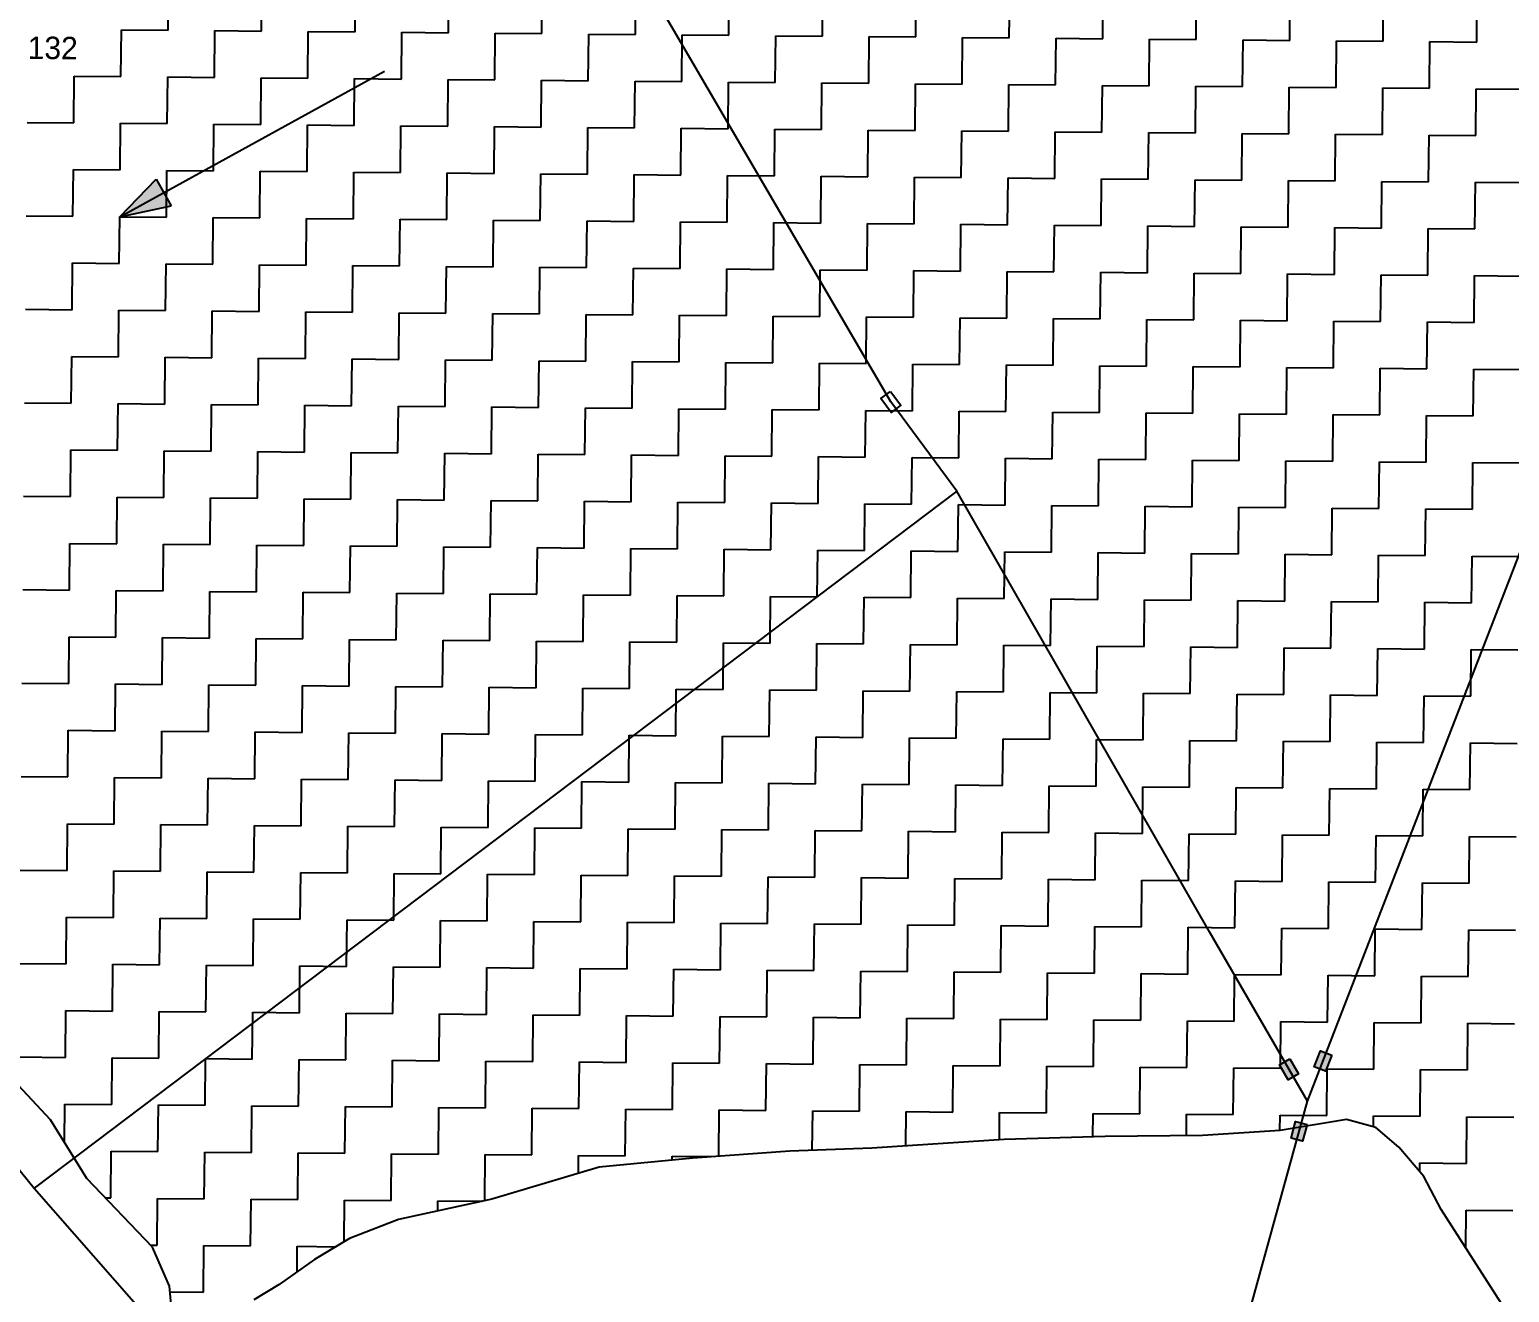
# Model space of a CAD drawing. Header units: metres. Extents: x 286188 to 288650, y 2015524 to 2018848.
# Drawn here: x 288031.2 to 288338.2, y 2017358.1 to 2017620.1 of the extents above; entities that cross this region are included whole.
import ezdxf
from ezdxf.enums import TextEntityAlignment as Align

# ---------------------------------------------------------------- set-up
doc = ezdxf.new("R2010")
doc.units = ezdxf.units.M
doc.header["$MEASUREMENT"] = 0
for name, color, linetype in [('POLY_HATCH', 12, 'Continuous'), ('POLY_PARCEL', 6, 'Continuous'), ('TEXT_PARCEL', 7, 'Continuous')]:
    doc.layers.add(name, color=color, linetype=linetype)
doc.styles.add('TEXT_MAP', font='', dxfattribs={"height": 1.8})
doc.styles.get('TEXT_MAP').set_extended_font_data('Kruti Dev 050')

msp = doc.modelspace()

# ---------------------------------------------------------------- hatches: boundary and pattern name
h = msp.add_hatch(color=256)
h.paths.add_polyline_path([(288059.05, 2017586.28), (288057.52, 2017589.07), (288049.93, 2017581.26)])
h.paths.add_polyline_path([(288049.93, 2017581.26), (288060.59, 2017583.49), (288059.05, 2017586.28)])
for points in [[(288292.33, 2017402.19), (288294.48, 2017403.44), (288292.68, 2017406.56), (288290.52, 2017405.31)], [(288297.75, 2017404.86), (288300.07, 2017403.97), (288301.37, 2017407.32), (288299.04, 2017408.22)], [(288292.93, 2017390.09), (288295.33, 2017389.43), (288296.28, 2017392.9), (288293.88, 2017393.56)]]:
    msp.add_hatch(color=256).paths.add_polyline_path(points)

# ---------------------------------------------------------------- linework, layer by layer
for points in [[(288049.93, 2017581.26), (288104.89, 2017611.49)], [(288049.93, 2017581.26), (288057.52, 2017589.07)], [(288057.52, 2017589.07), (288060.59, 2017583.49)], [(288049.93, 2017581.26), (288060.59, 2017583.49)]]:
    msp.add_lwpolyline(points)
for points in [[(288209.82, 2017545.02), (288211.96, 2017542.13), (288209.96, 2017540.65), (288207.82, 2017543.54)], [(288292.68, 2017406.56), (288294.48, 2017403.44), (288292.33, 2017402.19), (288290.52, 2017405.31)], [(288301.37, 2017407.32), (288300.07, 2017403.97), (288297.75, 2017404.86), (288299.04, 2017408.22)], [(288296.28, 2017392.9), (288295.33, 2017389.43), (288292.93, 2017390.09), (288293.88, 2017393.56)]]:
    msp.add_lwpolyline(points, close=True)
at = {"layer": 'POLY_HATCH', "linetype": 'Continuous'}
for p, q in [((288059.97, 2017619.96), (288060.06, 2017629.65)), ((288079.36, 2017619.78), (288079.45, 2017629.48)), ((288098.75, 2017619.61), (288098.84, 2017629.3)), ((288118.14, 2017619.43), (288118.23, 2017629.13)), ((288137.53, 2017619.26), (288137.62, 2017628.95)), ((288156.92, 2017619.08), (288157.01, 2017628.77)), ((288176.31, 2017618.91), (288176.4, 2017628.6)), ((288195.7, 2017618.73), (288195.79, 2017628.42)), ((288215.09, 2017618.55), (288215.18, 2017628.25)), ((288234.48, 2017618.38), (288234.57, 2017628.07)), ((288253.87, 2017618.2), (288253.96, 2017627.9)), ((288273.26, 2017618.03), (288273.35, 2017627.72)), ((288292.65, 2017617.85), (288292.74, 2017627.55)), ((288312.04, 2017617.68), (288312.13, 2017627.37)), ((288331.43, 2017617.5), (288331.52, 2017627.2)), ((288050.19, 2017610.35), (288050.28, 2017620.04)), ((288050.28, 2017620.04), (288059.97, 2017619.96)), ((288069.58, 2017610.17), (288069.67, 2017619.87)), ((288069.67, 2017619.87), (288079.36, 2017619.78)), ((288088.97, 2017610), (288089.06, 2017619.69)), ((288089.06, 2017619.69), (288098.75, 2017619.61)), ((288108.36, 2017609.82), (288108.45, 2017619.52)), ((288108.45, 2017619.52), (288118.14, 2017619.43)), ((288127.75, 2017609.65), (288127.84, 2017619.34)), ((288127.84, 2017619.34), (288137.53, 2017619.26)), ((288147.14, 2017609.47), (288147.23, 2017619.17)), ((288147.23, 2017619.17), (288156.92, 2017619.08)), ((288166.53, 2017609.3), (288166.62, 2017618.99)), ((288166.62, 2017618.99), (288176.31, 2017618.91)), ((288185.92, 2017609.12), (288186.01, 2017618.82)), ((288186.01, 2017618.82), (288195.7, 2017618.73)), ((288205.31, 2017608.95), (288205.4, 2017618.64)), ((288205.4, 2017618.64), (288215.09, 2017618.55)), ((288224.7, 2017608.77), (288224.79, 2017618.47)), ((288224.79, 2017618.47), (288234.48, 2017618.38)), ((288244.09, 2017608.6), (288244.18, 2017618.29)), ((288244.18, 2017618.29), (288253.87, 2017618.2)), ((288263.48, 2017608.42), (288263.57, 2017618.12)), ((288263.57, 2017618.12), (288273.26, 2017618.03)), ((288282.87, 2017608.25), (288282.96, 2017617.94)), ((288282.96, 2017617.94), (288292.65, 2017617.85)), ((288302.26, 2017608.07), (288302.35, 2017617.77)), ((288302.35, 2017617.77), (288312.04, 2017617.68)), ((288321.65, 2017607.9), (288321.74, 2017617.59)), ((288321.74, 2017617.59), (288331.43, 2017617.5)), ((288040.41, 2017600.74), (288040.5, 2017610.44)), ((288040.5, 2017610.44), (288050.19, 2017610.35)), ((288059.8, 2017600.57), (288059.89, 2017610.26)), ((288059.89, 2017610.26), (288069.58, 2017610.17)), ((288079.19, 2017600.39), (288079.28, 2017610.09)), ((288079.28, 2017610.09), (288088.97, 2017610)), ((288098.58, 2017600.22), (288098.67, 2017609.91)), ((288098.67, 2017609.91), (288108.36, 2017609.82)), ((288117.97, 2017600.04), (288118.06, 2017609.74)), ((288118.06, 2017609.74), (288127.75, 2017609.65)), ((288137.36, 2017599.87), (288137.45, 2017609.56)), ((288137.45, 2017609.56), (288147.14, 2017609.47)), ((288156.75, 2017599.69), (288156.84, 2017609.39)), ((288156.84, 2017609.39), (288166.53, 2017609.3)), ((288176.14, 2017599.52), (288176.23, 2017609.21)), ((288176.23, 2017609.21), (288185.92, 2017609.12)), ((288195.53, 2017599.34), (288195.61, 2017609.04)), ((288195.61, 2017609.04), (288205.31, 2017608.95)), ((288214.92, 2017599.17), (288215, 2017608.86)), ((288215, 2017608.86), (288224.7, 2017608.77)), ((288234.31, 2017598.99), (288234.39, 2017608.68)), ((288234.39, 2017608.68), (288244.09, 2017608.6)), ((288253.7, 2017598.81), (288253.78, 2017608.51)), ((288253.78, 2017608.51), (288263.48, 2017608.42)), ((288273.09, 2017598.64), (288273.17, 2017608.33)), ((288273.17, 2017608.33), (288282.87, 2017608.25)), ((288292.48, 2017598.46), (288292.56, 2017608.16)), ((288292.56, 2017608.16), (288302.26, 2017608.07)), ((288311.87, 2017598.29), (288311.95, 2017607.98)), ((288311.95, 2017607.98), (288321.65, 2017607.9)), ((288331.25, 2017598.11), (288331.34, 2017607.81)), ((288331.34, 2017607.81), (288341.04, 2017607.72)), ((288030.71, 2017600.83), (288040.41, 2017600.74)), ((288050.02, 2017590.96), (288050.1, 2017600.65)), ((288050.1, 2017600.65), (288059.8, 2017600.57)), ((288069.41, 2017590.78), (288069.49, 2017600.48)), ((288069.49, 2017600.48), (288079.19, 2017600.39)), ((288088.8, 2017590.61), (288088.88, 2017600.3)), ((288088.88, 2017600.3), (288098.58, 2017600.22)), ((288108.19, 2017590.43), (288108.27, 2017600.13)), ((288108.27, 2017600.13), (288117.97, 2017600.04)), ((288127.58, 2017590.26), (288127.66, 2017599.95)), ((288127.66, 2017599.95), (288137.36, 2017599.87)), ((288146.97, 2017590.08), (288147.05, 2017599.78)), ((288147.05, 2017599.78), (288156.75, 2017599.69)), ((288166.36, 2017589.91), (288166.44, 2017599.6)), ((288166.44, 2017599.6), (288176.14, 2017599.52)), ((288185.74, 2017589.73), (288185.83, 2017599.43)), ((288185.83, 2017599.43), (288195.53, 2017599.34)), ((288205.13, 2017589.56), (288205.22, 2017599.25)), ((288205.22, 2017599.25), (288214.92, 2017599.17)), ((288224.52, 2017589.38), (288224.61, 2017599.08)), ((288224.61, 2017599.08), (288234.31, 2017598.99)), ((288243.91, 2017589.21), (288244, 2017598.9)), ((288244, 2017598.9), (288253.7, 2017598.81)), ((288263.3, 2017589.03), (288263.39, 2017598.73)), ((288263.39, 2017598.73), (288273.09, 2017598.64)), ((288282.69, 2017588.86), (288282.78, 2017598.55)), ((288282.78, 2017598.55), (288292.48, 2017598.46)), ((288302.08, 2017588.68), (288302.17, 2017598.38)), ((288302.17, 2017598.38), (288311.87, 2017598.29)), ((288321.47, 2017588.51), (288321.56, 2017598.2)), ((288321.56, 2017598.2), (288331.25, 2017598.11)), ((288040.23, 2017581.35), (288040.32, 2017591.05)), ((288040.32, 2017591.05), (288050.02, 2017590.96)), ((288059.62, 2017581.18), (288059.71, 2017590.87)), ((288059.71, 2017590.87), (288069.41, 2017590.78)), ((288079.01, 2017581), (288079.1, 2017590.7)), ((288079.1, 2017590.7), (288088.8, 2017590.61)), ((288098.4, 2017580.83), (288098.49, 2017590.52)), ((288098.49, 2017590.52), (288108.19, 2017590.43)), ((288117.79, 2017580.65), (288117.88, 2017590.35)), ((288117.88, 2017590.35), (288127.58, 2017590.26)), ((288137.18, 2017580.48), (288137.27, 2017590.17)), ((288137.27, 2017590.17), (288146.97, 2017590.08)), ((288156.57, 2017580.3), (288156.66, 2017590)), ((288156.66, 2017590), (288166.36, 2017589.91)), ((288175.96, 2017580.13), (288176.05, 2017589.82)), ((288176.05, 2017589.82), (288185.74, 2017589.73)), ((288195.35, 2017579.95), (288195.44, 2017589.65)), ((288195.44, 2017589.65), (288205.13, 2017589.56)), ((288214.74, 2017579.78), (288214.83, 2017589.47)), ((288214.83, 2017589.47), (288224.52, 2017589.38)), ((288234.13, 2017579.6), (288234.22, 2017589.3)), ((288234.22, 2017589.3), (288243.91, 2017589.21)), ((288253.52, 2017579.43), (288253.61, 2017589.12)), ((288253.61, 2017589.12), (288263.3, 2017589.03)), ((288272.91, 2017579.25), (288273, 2017588.94)), ((288273, 2017588.94), (288282.69, 2017588.86)), ((288292.3, 2017579.07), (288292.39, 2017588.77)), ((288292.39, 2017588.77), (288302.08, 2017588.68)), ((288311.69, 2017578.9), (288311.78, 2017588.59)), ((288311.78, 2017588.59), (288321.47, 2017588.51)), ((288331.08, 2017578.72), (288331.17, 2017588.42)), ((288331.17, 2017588.42), (288340.86, 2017588.33)), ((288030.54, 2017581.44), (288040.23, 2017581.35)), ((288049.84, 2017571.57), (288049.93, 2017581.26)), ((288049.93, 2017581.26), (288059.62, 2017581.18)), ((288069.23, 2017571.39), (288069.32, 2017581.09)), ((288069.32, 2017581.09), (288079.01, 2017581)), ((288088.62, 2017571.22), (288088.71, 2017580.91)), ((288088.71, 2017580.91), (288098.4, 2017580.83)), ((288108.01, 2017571.04), (288108.1, 2017580.74)), ((288108.1, 2017580.74), (288117.79, 2017580.65)), ((288127.4, 2017570.87), (288127.49, 2017580.56)), ((288127.49, 2017580.56), (288137.18, 2017580.48)), ((288146.79, 2017570.69), (288146.88, 2017580.39)), ((288146.88, 2017580.39), (288156.57, 2017580.3)), ((288166.18, 2017570.52), (288166.27, 2017580.21)), ((288166.27, 2017580.21), (288175.96, 2017580.13)), ((288185.57, 2017570.34), (288185.66, 2017580.04)), ((288185.66, 2017580.04), (288195.35, 2017579.95)), ((288204.96, 2017570.17), (288205.05, 2017579.86)), ((288205.05, 2017579.86), (288214.74, 2017579.78)), ((288224.35, 2017569.99), (288224.44, 2017579.69)), ((288224.44, 2017579.69), (288234.13, 2017579.6)), ((288243.74, 2017569.82), (288243.83, 2017579.51)), ((288243.83, 2017579.51), (288253.52, 2017579.43)), ((288263.13, 2017569.64), (288263.22, 2017579.34)), ((288263.22, 2017579.34), (288272.91, 2017579.25)), ((288282.52, 2017569.47), (288282.61, 2017579.16)), ((288282.61, 2017579.16), (288292.3, 2017579.07)), ((288301.91, 2017569.29), (288302, 2017578.99)), ((288302, 2017578.99), (288311.69, 2017578.9)), ((288321.3, 2017569.12), (288321.38, 2017578.81)), ((288321.38, 2017578.81), (288331.08, 2017578.72)), ((288040.06, 2017561.96), (288040.15, 2017571.66)), ((288040.15, 2017571.66), (288049.84, 2017571.57)), ((288059.45, 2017561.79), (288059.54, 2017571.48)), ((288059.54, 2017571.48), (288069.23, 2017571.39)), ((288078.84, 2017561.61), (288078.93, 2017571.31)), ((288078.93, 2017571.31), (288088.62, 2017571.22)), ((288098.23, 2017561.44), (288098.32, 2017571.13)), ((288098.32, 2017571.13), (288108.01, 2017571.04)), ((288117.62, 2017561.26), (288117.71, 2017570.96)), ((288117.71, 2017570.96), (288127.4, 2017570.87)), ((288137.01, 2017561.09), (288137.1, 2017570.78)), ((288137.1, 2017570.78), (288146.79, 2017570.69)), ((288156.4, 2017560.91), (288156.49, 2017570.61)), ((288156.49, 2017570.61), (288166.18, 2017570.52)), ((288175.79, 2017560.74), (288175.87, 2017570.43)), ((288175.87, 2017570.43), (288185.57, 2017570.34)), ((288195.18, 2017560.56), (288195.26, 2017570.26)), ((288195.26, 2017570.26), (288204.96, 2017570.17)), ((288214.57, 2017560.39), (288214.65, 2017570.08)), ((288214.65, 2017570.08), (288224.35, 2017569.99)), ((288233.96, 2017560.21), (288234.04, 2017569.91)), ((288234.04, 2017569.91), (288243.74, 2017569.82)), ((288253.35, 2017560.04), (288253.43, 2017569.73)), ((288253.43, 2017569.73), (288263.13, 2017569.64)), ((288272.74, 2017559.86), (288272.82, 2017569.56)), ((288272.82, 2017569.56), (288282.52, 2017569.47)), ((288292.13, 2017559.69), (288292.21, 2017569.38)), ((288292.21, 2017569.38), (288301.91, 2017569.29)), ((288311.51, 2017559.51), (288311.6, 2017569.2)), ((288311.6, 2017569.2), (288321.3, 2017569.12)), ((288330.9, 2017559.33), (288330.99, 2017569.03)), ((288330.99, 2017569.03), (288340.69, 2017568.94)), ((288030.36, 2017562.05), (288040.06, 2017561.96)), ((288049.67, 2017552.18), (288049.75, 2017561.87)), ((288049.75, 2017561.87), (288059.45, 2017561.79)), ((288069.06, 2017552), (288069.14, 2017561.7)), ((288069.14, 2017561.7), (288078.84, 2017561.61)), ((288088.45, 2017551.83), (288088.53, 2017561.52)), ((288088.53, 2017561.52), (288098.23, 2017561.44)), ((288107.84, 2017551.65), (288107.92, 2017561.35)), ((288107.92, 2017561.35), (288117.62, 2017561.26)), ((288127.23, 2017551.48), (288127.31, 2017561.17)), ((288127.31, 2017561.17), (288137.01, 2017561.09)), ((288146.62, 2017551.3), (288146.7, 2017561)), ((288146.7, 2017561), (288156.4, 2017560.91)), ((288166, 2017551.13), (288166.09, 2017560.82)), ((288166.09, 2017560.82), (288175.79, 2017560.74)), ((288185.39, 2017550.95), (288185.48, 2017560.65)), ((288185.48, 2017560.65), (288195.18, 2017560.56)), ((288204.78, 2017550.78), (288204.87, 2017560.47)), ((288204.87, 2017560.47), (288214.57, 2017560.39)), ((288224.17, 2017550.6), (288224.26, 2017560.3)), ((288224.26, 2017560.3), (288233.96, 2017560.21)), ((288243.56, 2017550.43), (288243.65, 2017560.12)), ((288243.65, 2017560.12), (288253.35, 2017560.04)), ((288262.95, 2017550.25), (288263.04, 2017559.95)), ((288263.04, 2017559.95), (288272.74, 2017559.86)), ((288282.34, 2017550.08), (288282.43, 2017559.77)), ((288282.43, 2017559.77), (288292.13, 2017559.69)), ((288301.73, 2017549.9), (288301.82, 2017559.6)), ((288301.82, 2017559.6), (288311.51, 2017559.51)), ((288321.12, 2017549.73), (288321.21, 2017559.42)), ((288321.21, 2017559.42), (288330.9, 2017559.33)), ((288039.88, 2017542.57), (288039.97, 2017552.27)), ((288039.97, 2017552.27), (288049.67, 2017552.18)), ((288059.27, 2017542.4), (288059.36, 2017552.09)), ((288059.36, 2017552.09), (288069.06, 2017552)), ((288078.66, 2017542.22), (288078.75, 2017551.92)), ((288078.75, 2017551.92), (288088.45, 2017551.83)), ((288098.05, 2017542.05), (288098.14, 2017551.74)), ((288098.14, 2017551.74), (288107.84, 2017551.65)), ((288117.44, 2017541.87), (288117.53, 2017551.57)), ((288117.53, 2017551.57), (288127.23, 2017551.48)), ((288136.83, 2017541.7), (288136.92, 2017551.39)), ((288136.92, 2017551.39), (288146.62, 2017551.3)), ((288156.22, 2017541.52), (288156.31, 2017551.22)), ((288156.31, 2017551.22), (288166, 2017551.13)), ((288175.61, 2017541.35), (288175.7, 2017551.04)), ((288175.7, 2017551.04), (288185.39, 2017550.95)), ((288195, 2017541.17), (288195.09, 2017550.87)), ((288195.09, 2017550.87), (288204.78, 2017550.78)), ((288214.39, 2017541), (288214.48, 2017550.69)), ((288214.48, 2017550.69), (288224.17, 2017550.6)), ((288233.78, 2017540.82), (288233.87, 2017550.52)), ((288233.87, 2017550.52), (288243.56, 2017550.43)), ((288253.17, 2017540.65), (288253.26, 2017550.34)), ((288253.26, 2017550.34), (288262.95, 2017550.25)), ((288272.56, 2017540.47), (288272.65, 2017550.17)), ((288272.65, 2017550.17), (288282.34, 2017550.08)), ((288291.95, 2017540.3), (288292.04, 2017549.99)), ((288292.04, 2017549.99), (288301.73, 2017549.9)), ((288311.34, 2017540.12), (288311.43, 2017549.82)), ((288311.43, 2017549.82), (288321.12, 2017549.73)), ((288330.73, 2017539.95), (288330.82, 2017549.64)), ((288330.82, 2017549.64), (288340.51, 2017549.55)), ((288030.19, 2017542.66), (288039.88, 2017542.57)), ((288049.49, 2017532.79), (288049.58, 2017542.48)), ((288049.58, 2017542.48), (288059.27, 2017542.4)), ((288068.88, 2017532.61), (288068.97, 2017542.31)), ((288068.97, 2017542.31), (288078.66, 2017542.22)), ((288088.27, 2017532.44), (288088.36, 2017542.13)), ((288088.36, 2017542.13), (288098.05, 2017542.05)), ((288107.66, 2017532.26), (288107.75, 2017541.96)), ((288107.75, 2017541.96), (288117.44, 2017541.87)), ((288127.05, 2017532.09), (288127.14, 2017541.78)), ((288127.14, 2017541.78), (288136.83, 2017541.7)), ((288146.44, 2017531.91), (288146.53, 2017541.61)), ((288146.53, 2017541.61), (288156.22, 2017541.52)), ((288165.83, 2017531.74), (288165.92, 2017541.43)), ((288165.92, 2017541.43), (288175.61, 2017541.35)), ((288185.22, 2017531.56), (288185.31, 2017541.26)), ((288185.31, 2017541.26), (288195, 2017541.17)), ((288204.61, 2017531.39), (288204.7, 2017541.08)), ((288204.7, 2017541.08), (288214.39, 2017541)), ((288224, 2017531.21), (288224.09, 2017540.91)), ((288224.09, 2017540.91), (288233.78, 2017540.82)), ((288243.39, 2017531.04), (288243.48, 2017540.73)), ((288243.48, 2017540.73), (288253.17, 2017540.65)), ((288262.78, 2017530.86), (288262.87, 2017540.56)), ((288262.87, 2017540.56), (288272.56, 2017540.47)), ((288282.17, 2017530.69), (288282.26, 2017540.38)), ((288282.26, 2017540.38), (288291.95, 2017540.3)), ((288301.56, 2017530.51), (288301.64, 2017540.21)), ((288301.64, 2017540.21), (288311.34, 2017540.12)), ((288320.95, 2017530.34), (288321.03, 2017540.03)), ((288321.03, 2017540.03), (288330.73, 2017539.95)), ((288039.71, 2017523.18), (288039.8, 2017532.88)), ((288039.8, 2017532.88), (288049.49, 2017532.79)), ((288059.1, 2017523.01), (288059.19, 2017532.7)), ((288059.19, 2017532.7), (288068.88, 2017532.61)), ((288078.49, 2017522.83), (288078.58, 2017532.53)), ((288078.58, 2017532.53), (288088.27, 2017532.44)), ((288097.88, 2017522.66), (288097.97, 2017532.35)), ((288097.97, 2017532.35), (288107.66, 2017532.26)), ((288117.27, 2017522.48), (288117.36, 2017532.18)), ((288117.36, 2017532.18), (288127.05, 2017532.09)), ((288136.66, 2017522.31), (288136.75, 2017532)), ((288136.75, 2017532), (288146.44, 2017531.91)), ((288156.05, 2017522.13), (288156.13, 2017531.83)), ((288156.13, 2017531.83), (288165.83, 2017531.74)), ((288175.44, 2017521.96), (288175.52, 2017531.65)), ((288175.52, 2017531.65), (288185.22, 2017531.56)), ((288194.83, 2017521.78), (288194.91, 2017531.48)), ((288194.91, 2017531.48), (288204.61, 2017531.39)), ((288214.22, 2017521.61), (288214.3, 2017531.3)), ((288214.3, 2017531.3), (288224, 2017531.21)), ((288233.61, 2017521.43), (288233.69, 2017531.13)), ((288233.69, 2017531.13), (288243.39, 2017531.04)), ((288253, 2017521.26), (288253.08, 2017530.95)), ((288253.08, 2017530.95), (288262.78, 2017530.86)), ((288272.39, 2017521.08), (288272.47, 2017530.78)), ((288272.47, 2017530.78), (288282.17, 2017530.69)), ((288291.77, 2017520.91), (288291.86, 2017530.6)), ((288291.86, 2017530.6), (288301.56, 2017530.51)), ((288311.16, 2017520.73), (288311.25, 2017530.43)), ((288311.25, 2017530.43), (288320.95, 2017530.34)), ((288330.55, 2017520.56), (288330.64, 2017530.25)), ((288330.64, 2017530.25), (288340.34, 2017530.16)), ((288030.01, 2017523.27), (288039.71, 2017523.18)), ((288049.32, 2017513.4), (288049.4, 2017523.1)), ((288049.4, 2017523.1), (288059.1, 2017523.01)), ((288068.71, 2017513.23), (288068.79, 2017522.92)), ((288068.79, 2017522.92), (288078.49, 2017522.83)), ((288088.1, 2017513.05), (288088.18, 2017522.74)), ((288088.18, 2017522.74), (288097.88, 2017522.66)), ((288107.49, 2017512.87), (288107.57, 2017522.57)), ((288107.57, 2017522.57), (288117.27, 2017522.48)), ((288126.88, 2017512.7), (288126.96, 2017522.39)), ((288126.96, 2017522.39), (288136.66, 2017522.31)), ((288146.26, 2017512.52), (288146.35, 2017522.22)), ((288146.35, 2017522.22), (288156.05, 2017522.13)), ((288165.65, 2017512.35), (288165.74, 2017522.04)), ((288165.74, 2017522.04), (288175.44, 2017521.96)), ((288185.04, 2017512.17), (288185.13, 2017521.87)), ((288185.13, 2017521.87), (288194.83, 2017521.78)), ((288204.43, 2017512), (288204.52, 2017521.69)), ((288204.52, 2017521.69), (288214.22, 2017521.61)), ((288223.82, 2017511.82), (288223.91, 2017521.52)), ((288223.91, 2017521.52), (288233.61, 2017521.43)), ((288243.21, 2017511.65), (288243.3, 2017521.34)), ((288243.3, 2017521.34), (288253, 2017521.26)), ((288262.6, 2017511.47), (288262.69, 2017521.17)), ((288262.69, 2017521.17), (288272.39, 2017521.08)), ((288281.99, 2017511.3), (288282.08, 2017520.99)), ((288282.08, 2017520.99), (288291.77, 2017520.91)), ((288301.38, 2017511.12), (288301.47, 2017520.82)), ((288301.47, 2017520.82), (288311.16, 2017520.73)), ((288320.77, 2017510.95), (288320.86, 2017520.64)), ((288320.86, 2017520.64), (288330.55, 2017520.56)), ((288039.53, 2017503.79), (288039.62, 2017513.49)), ((288039.62, 2017513.49), (288049.32, 2017513.4)), ((288058.92, 2017503.62), (288059.01, 2017513.31)), ((288059.01, 2017513.31), (288068.71, 2017513.23)), ((288078.31, 2017503.44), (288078.4, 2017513.14)), ((288078.4, 2017513.14), (288088.1, 2017513.05)), ((288097.7, 2017503.27), (288097.79, 2017512.96)), ((288097.79, 2017512.96), (288107.49, 2017512.87)), ((288117.09, 2017503.09), (288117.18, 2017512.79)), ((288117.18, 2017512.79), (288126.88, 2017512.7)), ((288136.48, 2017502.92), (288136.57, 2017512.61)), ((288136.57, 2017512.61), (288146.26, 2017512.52)), ((288155.87, 2017502.74), (288155.96, 2017512.44)), ((288155.96, 2017512.44), (288165.65, 2017512.35)), ((288175.26, 2017502.57), (288175.35, 2017512.26)), ((288175.35, 2017512.26), (288185.04, 2017512.17)), ((288194.65, 2017502.39), (288194.74, 2017512.09)), ((288194.74, 2017512.09), (288204.43, 2017512)), ((288214.04, 2017502.22), (288214.13, 2017511.91)), ((288214.13, 2017511.91), (288223.82, 2017511.82)), ((288233.43, 2017502.04), (288233.52, 2017511.74)), ((288233.52, 2017511.74), (288243.21, 2017511.65)), ((288252.82, 2017501.87), (288252.91, 2017511.56)), ((288252.91, 2017511.56), (288262.6, 2017511.47)), ((288272.21, 2017501.69), (288272.3, 2017511.39)), ((288272.3, 2017511.39), (288281.99, 2017511.3)), ((288291.6, 2017501.52), (288291.69, 2017511.21)), ((288291.69, 2017511.21), (288301.38, 2017511.12)), ((288310.99, 2017501.34), (288311.08, 2017511.04)), ((288311.08, 2017511.04), (288320.77, 2017510.95)), ((288330.38, 2017501.17), (288330.47, 2017510.86)), ((288330.47, 2017510.86), (288340.16, 2017510.77)), ((288029.84, 2017503.88), (288039.53, 2017503.79)), ((288049.14, 2017494.01), (288049.23, 2017503.71)), ((288049.23, 2017503.71), (288058.92, 2017503.62)), ((288068.53, 2017493.84), (288068.62, 2017503.53)), ((288068.62, 2017503.53), (288078.31, 2017503.44)), ((288087.92, 2017493.66), (288088.01, 2017503.36)), ((288088.01, 2017503.36), (288097.7, 2017503.27)), ((288107.31, 2017493.49), (288107.4, 2017503.18)), ((288107.4, 2017503.18), (288117.09, 2017503.09)), ((288126.7, 2017493.31), (288126.79, 2017503)), ((288126.79, 2017503), (288136.48, 2017502.92)), ((288146.09, 2017493.13), (288146.18, 2017502.83)), ((288146.18, 2017502.83), (288155.87, 2017502.74)), ((288165.48, 2017492.96), (288165.57, 2017502.65)), ((288165.57, 2017502.65), (288175.26, 2017502.57)), ((288184.87, 2017492.78), (288184.96, 2017502.48)), ((288184.96, 2017502.48), (288194.65, 2017502.39)), ((288204.26, 2017492.61), (288204.35, 2017502.3)), ((288204.35, 2017502.3), (288214.04, 2017502.22)), ((288223.65, 2017492.43), (288223.74, 2017502.13)), ((288223.74, 2017502.13), (288233.43, 2017502.04)), ((288243.04, 2017492.26), (288243.13, 2017501.95)), ((288243.13, 2017501.95), (288252.82, 2017501.87)), ((288262.43, 2017492.08), (288262.52, 2017501.78)), ((288262.52, 2017501.78), (288272.21, 2017501.69)), ((288281.82, 2017491.91), (288281.9, 2017501.6)), ((288281.9, 2017501.6), (288291.6, 2017501.52)), ((288301.21, 2017491.73), (288301.29, 2017501.43)), ((288301.29, 2017501.43), (288310.99, 2017501.34)), ((288320.6, 2017491.56), (288320.68, 2017501.25)), ((288320.68, 2017501.25), (288330.38, 2017501.17)), ((288039.36, 2017484.4), (288039.45, 2017494.1)), ((288039.45, 2017494.1), (288049.14, 2017494.01)), ((288058.75, 2017484.23), (288058.84, 2017493.92)), ((288058.84, 2017493.92), (288068.53, 2017493.84)), ((288078.14, 2017484.05), (288078.23, 2017493.75)), ((288078.23, 2017493.75), (288087.92, 2017493.66)), ((288097.53, 2017483.88), (288097.62, 2017493.57)), ((288097.62, 2017493.57), (288107.31, 2017493.49)), ((288116.92, 2017483.7), (288117.01, 2017493.4)), ((288117.01, 2017493.4), (288126.7, 2017493.31)), ((288136.31, 2017483.53), (288136.39, 2017493.22)), ((288136.39, 2017493.22), (288146.09, 2017493.13)), ((288155.7, 2017483.35), (288155.78, 2017493.05)), ((288155.78, 2017493.05), (288165.48, 2017492.96)), ((288175.09, 2017483.18), (288175.17, 2017492.87)), ((288175.17, 2017492.87), (288184.87, 2017492.78)), ((288194.48, 2017483), (288194.56, 2017492.7)), ((288194.56, 2017492.7), (288204.26, 2017492.61)), ((288213.87, 2017482.83), (288213.95, 2017492.52)), ((288213.95, 2017492.52), (288223.65, 2017492.43)), ((288233.26, 2017482.65), (288233.34, 2017492.35)), ((288233.34, 2017492.35), (288243.04, 2017492.26)), ((288252.65, 2017482.48), (288252.73, 2017492.17)), ((288252.73, 2017492.17), (288262.43, 2017492.08)), ((288272.03, 2017482.3), (288272.12, 2017492)), ((288272.12, 2017492), (288281.82, 2017491.91)), ((288291.42, 2017482.13), (288291.51, 2017491.82)), ((288291.51, 2017491.82), (288301.21, 2017491.73)), ((288310.81, 2017481.95), (288310.9, 2017491.65)), ((288310.9, 2017491.65), (288320.6, 2017491.56)), ((288330.2, 2017481.78), (288330.29, 2017491.47)), ((288330.29, 2017491.47), (288339.99, 2017491.38)), ((288029.66, 2017484.49), (288039.36, 2017484.4)), ((288048.97, 2017474.62), (288049.05, 2017484.32)), ((288049.05, 2017484.32), (288058.75, 2017484.23)), ((288068.36, 2017474.45), (288068.44, 2017484.14)), ((288068.44, 2017484.14), (288078.14, 2017484.05)), ((288087.75, 2017474.27), (288087.83, 2017483.97)), ((288087.83, 2017483.97), (288097.53, 2017483.88)), ((288107.14, 2017474.1), (288107.22, 2017483.79)), ((288107.22, 2017483.79), (288116.92, 2017483.7)), ((288126.52, 2017473.92), (288126.61, 2017483.62)), ((288126.61, 2017483.62), (288136.31, 2017483.53)), ((288145.91, 2017473.75), (288146, 2017483.44)), ((288146, 2017483.44), (288155.7, 2017483.35)), ((288165.3, 2017473.57), (288165.39, 2017483.26)), ((288165.39, 2017483.26), (288175.09, 2017483.18)), ((288184.69, 2017473.39), (288184.78, 2017483.09)), ((288184.78, 2017483.09), (288194.48, 2017483)), ((288204.08, 2017473.22), (288204.17, 2017482.91)), ((288204.17, 2017482.91), (288213.87, 2017482.83)), ((288223.47, 2017473.04), (288223.56, 2017482.74)), ((288223.56, 2017482.74), (288233.26, 2017482.65)), ((288242.86, 2017472.87), (288242.95, 2017482.56)), ((288242.95, 2017482.56), (288252.65, 2017482.48)), ((288262.25, 2017472.69), (288262.34, 2017482.39)), ((288262.34, 2017482.39), (288272.03, 2017482.3)), ((288281.64, 2017472.52), (288281.73, 2017482.21)), ((288281.73, 2017482.21), (288291.42, 2017482.13)), ((288301.03, 2017472.34), (288301.12, 2017482.04)), ((288301.12, 2017482.04), (288310.81, 2017481.95)), ((288320.42, 2017472.17), (288320.51, 2017481.86)), ((288320.51, 2017481.86), (288330.2, 2017481.78)), ((288039.18, 2017465.01), (288039.27, 2017474.71)), ((288039.27, 2017474.71), (288048.97, 2017474.62)), ((288058.57, 2017464.84), (288058.66, 2017474.53)), ((288058.66, 2017474.53), (288068.36, 2017474.45)), ((288077.96, 2017464.66), (288078.05, 2017474.36)), ((288078.05, 2017474.36), (288087.75, 2017474.27)), ((288097.35, 2017464.49), (288097.44, 2017474.18)), ((288097.44, 2017474.18), (288107.14, 2017474.1)), ((288116.74, 2017464.31), (288116.83, 2017474.01)), ((288116.83, 2017474.01), (288126.52, 2017473.92)), ((288136.13, 2017464.14), (288136.22, 2017473.83)), ((288136.22, 2017473.83), (288145.91, 2017473.75)), ((288155.52, 2017463.96), (288155.61, 2017473.66)), ((288155.61, 2017473.66), (288165.3, 2017473.57)), ((288174.91, 2017463.79), (288175, 2017473.48)), ((288175, 2017473.48), (288184.69, 2017473.39)), ((288194.3, 2017463.61), (288194.39, 2017473.31)), ((288194.39, 2017473.31), (288204.08, 2017473.22)), ((288213.69, 2017463.44), (288213.78, 2017473.13)), ((288213.78, 2017473.13), (288223.47, 2017473.04)), ((288233.08, 2017463.26), (288233.17, 2017472.96)), ((288233.17, 2017472.96), (288242.86, 2017472.87)), ((288252.47, 2017463.09), (288252.56, 2017472.78)), ((288252.56, 2017472.78), (288262.25, 2017472.69)), ((288271.86, 2017462.91), (288271.95, 2017472.61)), ((288271.95, 2017472.61), (288281.64, 2017472.52)), ((288291.25, 2017462.74), (288291.34, 2017472.43)), ((288291.34, 2017472.43), (288301.03, 2017472.34)), ((288310.64, 2017462.56), (288310.73, 2017472.26)), ((288310.73, 2017472.26), (288320.42, 2017472.17)), ((288330.03, 2017462.39), (288330.12, 2017472.08)), ((288330.12, 2017472.08), (288339.81, 2017471.99)), ((288029.49, 2017465.1), (288039.18, 2017465.01)), ((288048.79, 2017455.23), (288048.88, 2017464.93)), ((288048.88, 2017464.93), (288058.57, 2017464.84)), ((288068.18, 2017455.06), (288068.27, 2017464.75)), ((288068.27, 2017464.75), (288077.96, 2017464.66)), ((288087.57, 2017454.88), (288087.66, 2017464.58)), ((288087.66, 2017464.58), (288097.35, 2017464.49)), ((288106.96, 2017454.71), (288107.05, 2017464.4)), ((288107.05, 2017464.4), (288116.74, 2017464.31)), ((288126.35, 2017454.53), (288126.44, 2017464.23)), ((288126.44, 2017464.23), (288136.13, 2017464.14)), ((288145.74, 2017454.36), (288145.83, 2017464.05)), ((288145.83, 2017464.05), (288155.52, 2017463.96)), ((288165.13, 2017454.18), (288165.22, 2017463.88)), ((288165.22, 2017463.88), (288174.91, 2017463.79)), ((288184.52, 2017454.01), (288184.61, 2017463.7)), ((288184.61, 2017463.7), (288194.3, 2017463.61)), ((288203.91, 2017453.83), (288204, 2017463.52)), ((288204, 2017463.52), (288213.69, 2017463.44)), ((288223.3, 2017453.65), (288223.39, 2017463.35)), ((288223.39, 2017463.35), (288233.08, 2017463.26)), ((288242.69, 2017453.48), (288242.78, 2017463.17)), ((288242.78, 2017463.17), (288252.47, 2017463.09)), ((288262.08, 2017453.3), (288262.16, 2017463)), ((288262.16, 2017463), (288271.86, 2017462.91)), ((288281.47, 2017453.13), (288281.55, 2017462.82)), ((288281.55, 2017462.82), (288291.25, 2017462.74)), ((288300.86, 2017452.95), (288300.94, 2017462.65)), ((288300.94, 2017462.65), (288310.64, 2017462.56)), ((288320.25, 2017452.78), (288320.33, 2017462.47)), ((288320.33, 2017462.47), (288330.03, 2017462.39)), ((288039.01, 2017445.62), (288039.1, 2017455.32)), ((288039.1, 2017455.32), (288048.79, 2017455.23)), ((288058.4, 2017445.45), (288058.49, 2017455.14)), ((288058.49, 2017455.14), (288068.18, 2017455.06)), ((288077.79, 2017445.27), (288077.88, 2017454.97)), ((288077.88, 2017454.97), (288087.57, 2017454.88)), ((288097.18, 2017445.1), (288097.27, 2017454.79)), ((288097.27, 2017454.79), (288106.96, 2017454.71)), ((288116.57, 2017444.92), (288116.65, 2017454.62)), ((288116.65, 2017454.62), (288126.35, 2017454.53)), ((288135.96, 2017444.75), (288136.04, 2017454.44)), ((288136.04, 2017454.44), (288145.74, 2017454.36)), ((288155.35, 2017444.57), (288155.43, 2017454.27)), ((288155.43, 2017454.27), (288165.13, 2017454.18)), ((288174.74, 2017444.4), (288174.82, 2017454.09)), ((288174.82, 2017454.09), (288184.52, 2017454.01)), ((288194.13, 2017444.22), (288194.21, 2017453.92)), ((288194.21, 2017453.92), (288203.91, 2017453.83)), ((288213.52, 2017444.05), (288213.6, 2017453.74)), ((288213.6, 2017453.74), (288223.3, 2017453.65)), ((288232.91, 2017443.87), (288232.99, 2017453.57)), ((288232.99, 2017453.57), (288242.69, 2017453.48)), ((288252.3, 2017443.7), (288252.38, 2017453.39)), ((288252.38, 2017453.39), (288262.08, 2017453.3)), ((288271.68, 2017443.52), (288271.77, 2017453.22)), ((288271.77, 2017453.22), (288281.47, 2017453.13)), ((288291.07, 2017443.35), (288291.16, 2017453.04)), ((288291.16, 2017453.04), (288300.86, 2017452.95)), ((288310.46, 2017443.17), (288310.55, 2017452.87)), ((288310.55, 2017452.87), (288320.25, 2017452.78)), ((288329.85, 2017443), (288329.94, 2017452.69)), ((288329.94, 2017452.69), (288339.64, 2017452.6)), ((288029.31, 2017445.71), (288039.01, 2017445.62)), ((288048.62, 2017435.84), (288048.7, 2017445.54)), ((288048.7, 2017445.54), (288058.4, 2017445.45)), ((288068.01, 2017435.67), (288068.09, 2017445.36)), ((288068.09, 2017445.36), (288077.79, 2017445.27)), ((288087.4, 2017435.49), (288087.48, 2017445.19)), ((288087.48, 2017445.19), (288097.18, 2017445.1)), ((288106.78, 2017435.32), (288106.87, 2017445.01)), ((288106.87, 2017445.01), (288116.57, 2017444.92)), ((288126.17, 2017435.14), (288126.26, 2017444.84)), ((288126.26, 2017444.84), (288135.96, 2017444.75)), ((288145.56, 2017434.97), (288145.65, 2017444.66)), ((288145.65, 2017444.66), (288155.35, 2017444.57)), ((288164.95, 2017434.79), (288165.04, 2017444.49)), ((288165.04, 2017444.49), (288174.74, 2017444.4)), ((288184.34, 2017434.62), (288184.43, 2017444.31)), ((288184.43, 2017444.31), (288194.13, 2017444.22)), ((288203.73, 2017434.44), (288203.82, 2017444.14)), ((288203.82, 2017444.14), (288213.52, 2017444.05)), ((288223.12, 2017434.27), (288223.21, 2017443.96)), ((288223.21, 2017443.96), (288232.91, 2017443.87)), ((288242.51, 2017434.09), (288242.6, 2017443.78)), ((288242.6, 2017443.78), (288252.3, 2017443.7)), ((288261.9, 2017433.91), (288261.99, 2017443.61)), ((288261.99, 2017443.61), (288271.68, 2017443.52)), ((288281.29, 2017433.74), (288281.38, 2017443.43)), ((288281.38, 2017443.43), (288291.07, 2017443.35)), ((288300.68, 2017433.56), (288300.77, 2017443.26)), ((288300.77, 2017443.26), (288310.46, 2017443.17)), ((288320.07, 2017433.39), (288320.16, 2017443.08)), ((288320.16, 2017443.08), (288329.85, 2017443)), ((288038.83, 2017426.23), (288038.92, 2017435.93)), ((288038.92, 2017435.93), (288048.62, 2017435.84)), ((288058.22, 2017426.06), (288058.31, 2017435.75)), ((288058.31, 2017435.75), (288068.01, 2017435.67)), ((288077.61, 2017425.88), (288077.7, 2017435.58)), ((288077.7, 2017435.58), (288087.4, 2017435.49)), ((288097, 2017425.71), (288097.09, 2017435.4)), ((288097.09, 2017435.4), (288106.78, 2017435.32)), ((288116.39, 2017425.53), (288116.48, 2017435.23)), ((288116.48, 2017435.23), (288126.17, 2017435.14)), ((288135.78, 2017425.36), (288135.87, 2017435.05)), ((288135.87, 2017435.05), (288145.56, 2017434.97)), ((288155.17, 2017425.18), (288155.26, 2017434.88)), ((288155.26, 2017434.88), (288164.95, 2017434.79)), ((288174.56, 2017425.01), (288174.65, 2017434.7)), ((288174.65, 2017434.7), (288184.34, 2017434.62)), ((288193.95, 2017424.83), (288194.04, 2017434.53)), ((288194.04, 2017434.53), (288203.73, 2017434.44)), ((288213.34, 2017424.66), (288213.43, 2017434.35)), ((288213.43, 2017434.35), (288223.12, 2017434.27)), ((288232.73, 2017424.48), (288232.82, 2017434.18)), ((288232.82, 2017434.18), (288242.51, 2017434.09)), ((288252.12, 2017424.31), (288252.21, 2017434)), ((288252.21, 2017434), (288261.9, 2017433.91)), ((288271.51, 2017424.13), (288271.6, 2017433.83)), ((288271.6, 2017433.83), (288281.29, 2017433.74)), ((288290.9, 2017423.96), (288290.99, 2017433.65)), ((288290.99, 2017433.65), (288300.68, 2017433.56)), ((288310.29, 2017423.78), (288310.38, 2017433.48)), ((288310.38, 2017433.48), (288320.07, 2017433.39)), ((288329.68, 2017423.61), (288329.77, 2017433.3)), ((288329.77, 2017433.3), (288339.46, 2017433.21)), ((288029.14, 2017426.32), (288038.83, 2017426.23)), ((288048.44, 2017416.45), (288048.53, 2017426.15)), ((288048.53, 2017426.15), (288058.22, 2017426.06)), ((288067.83, 2017416.28), (288067.92, 2017425.97)), ((288067.92, 2017425.97), (288077.61, 2017425.88)), ((288087.22, 2017416.1), (288087.31, 2017425.8)), ((288087.31, 2017425.8), (288097, 2017425.71)), ((288106.61, 2017415.93), (288106.7, 2017425.62)), ((288106.7, 2017425.62), (288116.39, 2017425.53)), ((288126, 2017415.75), (288126.09, 2017425.45)), ((288126.09, 2017425.45), (288135.78, 2017425.36)), ((288145.39, 2017415.58), (288145.48, 2017425.27)), ((288145.48, 2017425.27), (288155.17, 2017425.18)), ((288164.78, 2017415.4), (288164.87, 2017425.1)), ((288164.87, 2017425.1), (288174.56, 2017425.01)), ((288184.17, 2017415.23), (288184.26, 2017424.92)), ((288184.26, 2017424.92), (288193.95, 2017424.83)), ((288203.56, 2017415.05), (288203.65, 2017424.75)), ((288203.65, 2017424.75), (288213.34, 2017424.66)), ((288222.95, 2017414.88), (288223.04, 2017424.57)), ((288223.04, 2017424.57), (288232.73, 2017424.48)), ((288242.34, 2017414.7), (288242.43, 2017424.4)), ((288242.43, 2017424.4), (288252.12, 2017424.31)), ((288261.73, 2017414.53), (288261.81, 2017424.22)), ((288261.81, 2017424.22), (288271.51, 2017424.13)), ((288281.12, 2017414.35), (288281.2, 2017424.04)), ((288281.2, 2017424.04), (288290.9, 2017423.96)), ((288300.51, 2017414.17), (288300.59, 2017423.87)), ((288300.59, 2017423.87), (288310.29, 2017423.78)), ((288319.9, 2017414), (288319.98, 2017423.69)), ((288319.98, 2017423.69), (288329.68, 2017423.61)), ((288038.66, 2017406.84), (288038.75, 2017416.54)), ((288038.75, 2017416.54), (288048.44, 2017416.45)), ((288058.05, 2017406.67), (288058.14, 2017416.36)), ((288058.14, 2017416.36), (288067.83, 2017416.28)), ((288077.44, 2017406.49), (288077.53, 2017416.19)), ((288077.53, 2017416.19), (288087.22, 2017416.1)), ((288096.83, 2017406.32), (288096.91, 2017416.01)), ((288096.91, 2017416.01), (288106.61, 2017415.93)), ((288116.22, 2017406.14), (288116.3, 2017415.84)), ((288116.3, 2017415.84), (288126, 2017415.75)), ((288135.61, 2017405.97), (288135.69, 2017415.66)), ((288135.69, 2017415.66), (288145.39, 2017415.58)), ((288155, 2017405.79), (288155.08, 2017415.49)), ((288155.08, 2017415.49), (288164.78, 2017415.4)), ((288174.39, 2017405.62), (288174.47, 2017415.31)), ((288174.47, 2017415.31), (288184.17, 2017415.23)), ((288193.78, 2017405.44), (288193.86, 2017415.14)), ((288193.86, 2017415.14), (288203.56, 2017415.05)), ((288213.17, 2017405.27), (288213.25, 2017414.96)), ((288213.25, 2017414.96), (288222.95, 2017414.88)), ((288232.56, 2017405.09), (288232.64, 2017414.79)), ((288232.64, 2017414.79), (288242.34, 2017414.7)), ((288251.94, 2017404.92), (288252.03, 2017414.61)), ((288252.03, 2017414.61), (288261.73, 2017414.53)), ((288271.33, 2017404.74), (288271.42, 2017414.44)), ((288271.42, 2017414.44), (288281.12, 2017414.35)), ((288290.72, 2017404.57), (288290.81, 2017414.26)), ((288290.81, 2017414.26), (288300.51, 2017414.17)), ((288310.11, 2017404.39), (288310.2, 2017414.09)), ((288310.2, 2017414.09), (288319.9, 2017414)), ((288329.5, 2017404.22), (288329.59, 2017413.91)), ((288329.59, 2017413.91), (288339.29, 2017413.82)), ((288028.96, 2017406.93), (288038.66, 2017406.84)), ((288048.27, 2017397.06), (288048.35, 2017406.76)), ((288048.35, 2017406.76), (288058.05, 2017406.67)), ((288067.66, 2017396.89), (288067.74, 2017406.58)), ((288067.74, 2017406.58), (288077.44, 2017406.49)), ((288087.04, 2017396.71), (288087.13, 2017406.41)), ((288087.13, 2017406.41), (288096.83, 2017406.32)), ((288106.43, 2017396.54), (288106.52, 2017406.23)), ((288106.52, 2017406.23), (288116.22, 2017406.14)), ((288125.82, 2017396.36), (288125.91, 2017406.06)), ((288125.91, 2017406.06), (288135.61, 2017405.97)), ((288145.21, 2017396.19), (288145.3, 2017405.88)), ((288145.3, 2017405.88), (288155, 2017405.79)), ((288164.6, 2017396.01), (288164.69, 2017405.71)), ((288164.69, 2017405.71), (288174.39, 2017405.62)), ((288183.99, 2017395.84), (288184.08, 2017405.53)), ((288184.08, 2017405.53), (288193.78, 2017405.44)), ((288203.38, 2017395.66), (288203.47, 2017405.36)), ((288203.47, 2017405.36), (288213.17, 2017405.27)), ((288222.77, 2017395.49), (288222.86, 2017405.18)), ((288222.86, 2017405.18), (288232.56, 2017405.09)), ((288242.16, 2017395.31), (288242.25, 2017405.01)), ((288242.25, 2017405.01), (288251.94, 2017404.92)), ((288261.55, 2017395.14), (288261.64, 2017404.83)), ((288261.64, 2017404.83), (288271.33, 2017404.74)), ((288280.94, 2017394.96), (288281.03, 2017404.66)), ((288281.03, 2017404.66), (288290.72, 2017404.57)), ((288300.33, 2017394.79), (288300.42, 2017404.48)), ((288300.42, 2017404.48), (288310.11, 2017404.39)), ((288319.72, 2017394.61), (288319.81, 2017404.3)), ((288319.81, 2017404.3), (288329.5, 2017404.22)), ((288038.5, 2017389.18), (288038.57, 2017397.15)), ((288038.57, 2017397.15), (288048.27, 2017397.06)), ((288057.87, 2017387.28), (288057.96, 2017396.97)), ((288057.96, 2017396.97), (288067.66, 2017396.89)), ((288077.26, 2017387.1), (288077.35, 2017396.8)), ((288077.35, 2017396.8), (288087.04, 2017396.71)), ((288096.65, 2017386.93), (288096.74, 2017396.62)), ((288096.74, 2017396.62), (288106.43, 2017396.54)), ((288116.04, 2017386.75), (288116.13, 2017396.45)), ((288116.13, 2017396.45), (288125.82, 2017396.36)), ((288135.43, 2017386.58), (288135.52, 2017396.27)), ((288135.52, 2017396.27), (288145.21, 2017396.19)), ((288154.82, 2017386.4), (288154.91, 2017396.1)), ((288154.91, 2017396.1), (288164.6, 2017396.01)), ((288174.21, 2017386.31), (288174.3, 2017395.92)), ((288174.3, 2017395.92), (288183.99, 2017395.84)), ((288193.61, 2017387.53), (288193.69, 2017395.75)), ((288193.69, 2017395.75), (288203.38, 2017395.66)), ((288213.01, 2017388.46), (288213.08, 2017395.57)), ((288213.08, 2017395.57), (288222.77, 2017395.49)), ((288232.42, 2017389.71), (288232.47, 2017395.4)), ((288232.47, 2017395.4), (288242.16, 2017395.31)), ((288251.81, 2017390.32), (288251.86, 2017395.22)), ((288251.86, 2017395.22), (288261.55, 2017395.14)), ((288271.21, 2017390.58), (288271.25, 2017395.05)), ((288271.25, 2017395.05), (288280.94, 2017394.96)), ((288290.61, 2017391.67), (288290.64, 2017394.87)), ((288290.64, 2017394.87), (288300.33, 2017394.79)), ((288310.01, 2017392.43), (288310.03, 2017394.7)), ((288310.03, 2017394.7), (288319.72, 2017394.61)), ((288329.33, 2017384.83), (288329.42, 2017394.52)), ((288329.42, 2017394.52), (288339.11, 2017394.43)), ((288048.09, 2017377.67), (288048.18, 2017387.37)), ((288048.18, 2017387.37), (288057.87, 2017387.28)), ((288067.48, 2017377.5), (288067.57, 2017387.19)), ((288067.57, 2017387.19), (288077.26, 2017387.1)), ((288086.87, 2017377.32), (288086.96, 2017387.02)), ((288086.96, 2017387.02), (288096.65, 2017386.93)), ((288106.26, 2017377.15), (288106.35, 2017386.84)), ((288106.35, 2017386.84), (288116.04, 2017386.75)), ((288125.65, 2017377.1), (288125.74, 2017386.67)), ((288125.74, 2017386.67), (288135.43, 2017386.58)), ((288145.09, 2017382.79), (288145.13, 2017386.49)), ((288145.13, 2017386.49), (288154.82, 2017386.4)), ((288164.51, 2017385.52), (288164.52, 2017386.32)), ((288164.52, 2017386.32), (288173.23, 2017386.24)), ((288319.62, 2017383.14), (288319.63, 2017384.92)), ((288319.63, 2017384.92), (288329.33, 2017384.83)), ((288046.98, 2017377.68), (288048.09, 2017377.67)), ((288057.7, 2017367.89), (288057.79, 2017377.58)), ((288057.79, 2017377.58), (288067.48, 2017377.5)), ((288077.09, 2017367.71), (288077.17, 2017377.41)), ((288077.17, 2017377.41), (288086.87, 2017377.32)), ((288096.49, 2017368.54), (288096.56, 2017377.23)), ((288096.56, 2017377.23), (288106.26, 2017377.15)), ((288115.94, 2017374.96), (288115.95, 2017377.06)), ((288115.95, 2017377.06), (288125.11, 2017376.98)), ((288329.17, 2017367.24), (288329.24, 2017375.13)), ((288329.24, 2017375.13), (288338.94, 2017375.05)), ((288056.32, 2017367.9), (288057.7, 2017367.89)), ((288067.3, 2017358.11), (288067.39, 2017367.8)), ((288067.39, 2017367.8), (288077.09, 2017367.71)), ((288086.73, 2017362.31), (288086.78, 2017367.63)), ((288086.78, 2017367.63), (288094.84, 2017367.55)), ((288060.39, 2017358.17), (288067.3, 2017358.11))]:
    msp.add_line(p, q, dxfattribs=at)
at = {"layer": 'POLY_HATCH'}
for p, q in [((288035.58, 2017393.88), (288027.99, 2017402.01)), ((288043.13, 2017381.71), (288035.58, 2017393.88)), ((288304.44, 2017393.97), (288290.7, 2017391.68)), ((288310.48, 2017392.31), (288304.44, 2017393.97)), ((288254.37, 2017390.39), (288233.39, 2017389.78)), ((288274.55, 2017390.61), (288254.37, 2017390.39)), ((288290.7, 2017391.68), (288274.55, 2017390.61)), ((288315.28, 2017388.23), (288310.48, 2017392.31)), ((288188.98, 2017387.35), (288168.8, 2017385.92)), ((288205.94, 2017388.01), (288188.98, 2017387.35)), ((288233.39, 2017389.78), (288205.94, 2017388.01)), ((288320.47, 2017382.13), (288315.28, 2017388.23)), ((288149.41, 2017384.08), (288127.16, 2017377.43)), ((288168.8, 2017385.92), (288149.41, 2017384.08)), ((288056.72, 2017367.48), (288043.13, 2017381.71)), ((288324.04, 2017375.25), (288320.47, 2017382.13)), ((288127.16, 2017377.43), (288107.76, 2017373.17)), ((288336.48, 2017355.84), (288324.04, 2017375.25)), ((288107.76, 2017373.17), (288097.63, 2017369.23)), ((288097.63, 2017369.23), (288090.33, 2017364.86)), ((288060.28, 2017359.38), (288056.72, 2017367.48)), ((288090.33, 2017364.86), (288083.02, 2017359.68)), ((288083.02, 2017359.68), (288077.75, 2017356.5)), ((288061.38, 2017347.27), (288060.28, 2017359.38))]:
    msp.add_line(p, q, dxfattribs=at)
at = {"layer": 'POLY_PARCEL'}
for p, q in [((288209.89, 2017542.83), (288093.22, 2017742.84)), ((287884.69, 2017559.61), (288032.22, 2017379.72)), ((288296.33, 2017397.77), (288359.41, 2017560.67)), ((288223.6, 2017524.31), (288209.89, 2017542.83)), ((288223.6, 2017524.31), (288032.22, 2017379.72)), ((288275.98, 2017432.85), (288223.6, 2017524.31)), ((288296.33, 2017397.77), (288275.98, 2017432.85)), ((288238.07, 2017186.36), (288296.33, 2017397.77)), ((288032.22, 2017379.72), (288064.72, 2017342.65))]:
    msp.add_line(p, q, dxfattribs=at)

# ---------------------------------------------------------------- texts
at = {"layer": 'TEXT_PARCEL', "style": 'TEXT_MAP'}
msp.add_text('132', height=4.654, rotation=359.4824, dxfattribs=at).set_placement((288036.04, 2017616.29), align=Align.MIDDLE)

doc.saveas('drawing.dxf')
